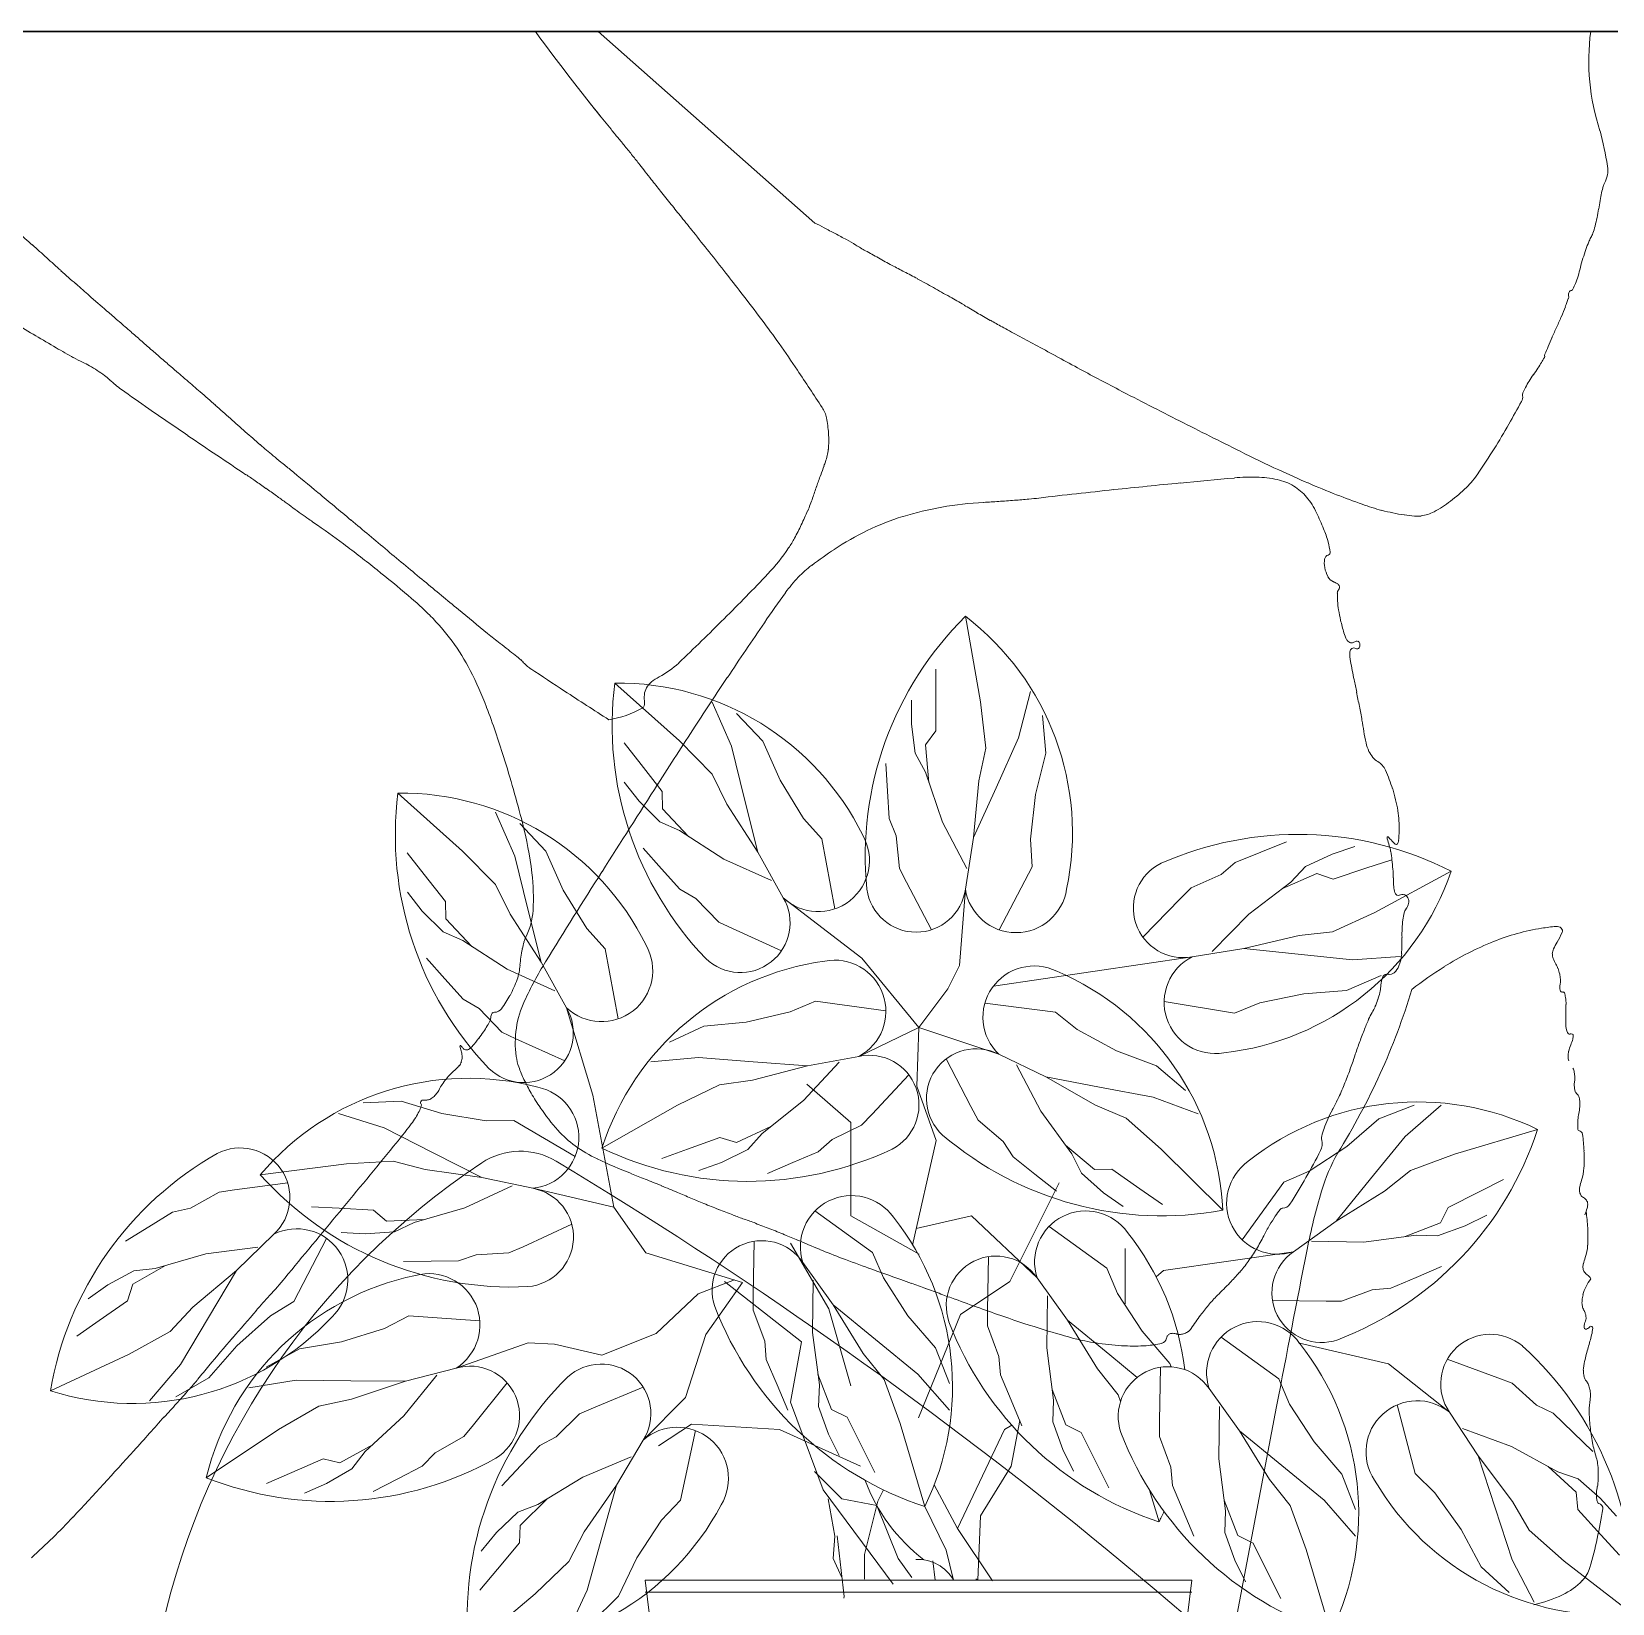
# Model space of a CAD drawing. Header units: millimetres. Extents: x 56222 to 3066687, y -650199 to -121287.
# Drawn here: x 141472.7 to 141484.03, y -184119.52 to -184108.24 of the extents above; entities that cross this region are included whole.
import ezdxf

# ---------------------------------------------------------------- set-up
doc = ezdxf.new("R2010")
doc.units = ezdxf.units.MM
doc.header["$MEASUREMENT"] = 0
doc.layers.add('FURNITURE', color=32, linetype='Continuous', lineweight=9)
doc.layers.add('str coll', color=6, linetype='Continuous')

# ---------------------------------------------------------------- blocks, each defined once
blk = doc.blocks.new('RH')
at = {"color": 251, "true_color": 0x636466}
for p, q in [((137588.94215, 17688.3348), (137589.14367, 17688.3348)), ((137588.94215, 17688.3348), (137588.96265, 17688.16759)), ((137589.14367, 17688.3348), (137589.12317, 17688.16759)), ((137588.94215, 17688.33035), (137589.14367, 17688.33035))]:
    blk.add_line(p, q, dxfattribs=at)
for points in [[(137589.02565, 17688.6903), (137589.02007, 17688.65879), (137589.01817, 17688.64167), (137589.02071, 17688.62963), (137589.02261, 17688.6087), (137589.02565, 17688.58969)], [(137589.03912, 17688.62899), (137589.04038, 17688.64294), (137589.03658, 17688.64801), (137589.03658, 17688.66069), (137589.03658, 17688.67083)], [(137589.15494, 17688.66567), (137589.1311, 17688.64432), (137589.11903, 17688.63203), (137589.11359, 17688.62099), (137589.10218, 17688.60336), (137589.09282, 17688.58652)], [(137589.02261, 17688.6087), (137589.01436, 17688.62709), (137589.00611, 17688.64547), (137589.00167, 17688.66259)], [(137589.02515, 17688.59729), (137589.03404, 17688.61441), (137589.04038, 17688.63279), (137589.04419, 17688.63977), (137589.04546, 17688.65055), (137589.04546, 17688.65942)], [(137589.10218, 17688.60336), (137589.10704, 17688.62292), (137589.11189, 17688.64247), (137589.11897, 17688.65868)], [(137589.01318, 17688.57469), (137589.00103, 17688.59793), (137589.00167, 17688.60807), (137588.99976, 17688.62455), (137588.99596, 17688.63977), (137588.99723, 17688.65371)], [(137589.07375, 17688.58242), (137589.07855, 17688.6082), (137589.08531, 17688.61579), (137589.09399, 17688.62993), (137589.10038, 17688.64425), (137589.10999, 17688.65444)], [(137589.12768, 17688.60913), (137589.13729, 17688.61932), (137589.13743, 17688.62566), (137589.14525, 17688.63563), (137589.15152, 17688.64361)], [(137589.03818, 17688.57469), (137589.04737, 17688.59222), (137589.0499, 17688.59729), (137589.05117, 17688.60934), (137589.05371, 17688.61568), (137589.05435, 17688.62582), (137589.05498, 17688.63596)], [(137589.09713, 17688.59281), (137589.11469, 17688.60079), (137589.13103, 17688.61134), (137589.13833, 17688.61447), (137589.14598, 17688.62217), (137589.15146, 17688.62915)], [(137589.23486, 17688.62509), (137589.21101, 17688.60374), (137589.19895, 17688.59145), (137589.19351, 17688.58041), (137589.18209, 17688.56277), (137589.17274, 17688.54594)], [(137589.18209, 17688.56277), (137589.18695, 17688.58233), (137589.19181, 17688.60189), (137589.19888, 17688.61809)], [(137589.15367, 17688.54184), (137589.15846, 17688.56762), (137589.16522, 17688.57521), (137589.1739, 17688.58935), (137589.1803, 17688.60367), (137589.18991, 17688.61386)], [(137588.9602, 17688.57194), (137588.94642, 17688.58616), (137588.9424, 17688.59016), (137588.93136, 17688.59514), (137588.92614, 17688.59954), (137588.91671, 17688.60332), (137588.90727, 17688.6071)], [(137588.90892, 17688.58985), (137588.89608, 17688.59543), (137588.89007, 17688.5934), (137588.87803, 17688.59737), (137588.86839, 17688.60055)], [(137588.93464, 17688.56665), (137588.92118, 17688.58046), (137588.90571, 17688.59225), (137588.90028, 17688.59805), (137588.89044, 17688.60263), (137588.88202, 17688.60541)], [(137589.09342, 17688.56698), (137589.11147, 17688.57511), (137589.1166, 17688.57753), (137589.12504, 17688.58622), (137589.13095, 17688.58964), (137589.13771, 17688.59723), (137589.14447, 17688.60482)], [(137589.2076, 17688.56854), (137589.21721, 17688.57873), (137589.21734, 17688.58507), (137589.22517, 17688.59505), (137589.23143, 17688.60303)], [(137588.84648, 17688.59628), (137588.87466, 17688.58111), (137588.89032, 17688.57393), (137588.90255, 17688.57257), (137588.92301, 17688.56782), (137588.94202, 17688.56474)], [(137589.02565, 17688.58969), (137589.02778, 17688.56156), (137589.03209, 17688.55295), (137589.04287, 17688.5386), (137589.04359, 17688.51707), (137589.0364, 17688.49697), (137589.0452, 17688.45838)], [(137589.09282, 17688.58652), (137589.06386, 17688.56424), (137589.04287, 17688.5386)], [(137589.17704, 17688.55223), (137589.1946, 17688.56021), (137589.21094, 17688.57075), (137589.21825, 17688.57389), (137589.2259, 17688.58158), (137589.23138, 17688.58856)], [(137588.92301, 17688.56782), (137588.90297, 17688.56575), (137588.88292, 17688.56367), (137588.86528, 17688.56482)], [(137588.94202, 17688.56474), (137589.0153, 17688.55391)], [(137589.17334, 17688.5264), (137589.19139, 17688.53453), (137589.19652, 17688.53695), (137589.20495, 17688.54564), (137589.21086, 17688.54906), (137589.21762, 17688.55665), (137589.22439, 17688.56423)], [(137588.95236, 17688.54819), (137588.92648, 17688.54395), (137588.91705, 17688.54773), (137588.9008, 17688.55109), (137588.88516, 17688.55224), (137588.87231, 17688.55782)], [(137589.05498, 17688.5448), (137589.08095, 17688.54841), (137589.09029, 17688.5444), (137589.10645, 17688.54064), (137589.12206, 17688.5391), (137589.13476, 17688.53321)], [(137589.01846, 17688.54759), (137588.99245, 17688.54426), (137588.98449, 17688.53794), (137588.96988, 17688.53008), (137588.95523, 17688.5245), (137588.94451, 17688.51548)], [(137589.17274, 17688.54594), (137589.16303, 17688.5137), (137589.15528, 17688.47244)], [(137589.01329, 17688.52878), (137589.04287, 17688.5386), (137589.0649, 17688.52801)], [(137588.93075, 17688.47124), (137588.95342, 17688.49384), (137588.96637, 17688.50519), (137588.9777, 17688.50999), (137588.99595, 17688.5204), (137589.01329, 17688.52878)], [(137589.00677, 17688.52484), (137588.99781, 17688.50776), (137588.98635, 17688.49204), (137588.98281, 17688.48493), (137588.9747, 17688.47772), (137588.96742, 17688.47265)], [(137589.03276, 17688.52708), (137589.02363, 17688.50952), (137589.02092, 17688.50453), (137589.01177, 17688.4966), (137589.00802, 17688.4909), (137589.00006, 17688.48457), (137588.9921, 17688.47825)], [(137589.15964, 17688.49413), (137589.13185, 17688.50999), (137589.11637, 17688.51755), (137589.10417, 17688.51921), (137589.08383, 17688.52446), (137589.0649, 17688.52801)], [(137589.07223, 17688.52591), (137589.08536, 17688.51178), (137589.10053, 17688.49962), (137589.10582, 17688.49368), (137589.11554, 17688.48886), (137589.12389, 17688.48587)], [(137589.08383, 17688.52446), (137589.10392, 17688.52604), (137589.12401, 17688.52762), (137589.14162, 17688.52604)], [(137588.99595, 17688.5204), (137588.97615, 17688.51665), (137588.95635, 17688.51291), (137588.93977, 17688.50676)], [(137589.04656, 17688.52125), (137589.05998, 17688.5067), (137589.0639, 17688.5026), (137589.07481, 17688.49735), (137589.07993, 17688.49283), (137589.08927, 17688.48882), (137589.0986, 17688.4848)], [(137589.04267, 17688.45507), (137589.06791, 17688.46923), (137589.06791, 17688.50359), (137589.0841, 17688.51774)], [(137588.88898, 17688.46719), (137588.87624, 17688.48281), (137588.8635, 17688.49842), (137588.85019, 17688.51006)], [(137588.92362, 17688.46038), (137588.90828, 17688.48165), (137588.89893, 17688.48563), (137588.88505, 17688.49472), (137588.87316, 17688.50494), (137588.86012, 17688.51006)], [(137589.16954, 17688.49106), (137589.19215, 17688.50435), (137589.20232, 17688.50422), (137589.21868, 17688.50694), (137589.23369, 17688.5115), (137589.24768, 17688.51092)], [(137589.09738, 17688.50209), (137589.11008, 17688.4962), (137589.11614, 17688.49808), (137589.12808, 17688.49381), (137589.13763, 17688.4904)], [(137589.20399, 17688.48333), (137589.22194, 17688.49248), (137589.23989, 17688.50164), (137589.25677, 17688.50693)], [(137588.81467, 17688.50105), (137588.84535, 17688.49191), (137588.8615, 17688.48594), (137588.87113, 17688.47827), (137588.88898, 17688.46719), (137588.90462, 17688.45595)], [(137588.98875, 17688.49526), (137588.97803, 17688.48624), (137588.9717, 17688.48646), (137588.96129, 17688.47921), (137588.95297, 17688.47341)], [(137589.28564, 17688.48435), (137589.25388, 17688.48835), (137589.23669, 17688.48941), (137589.22479, 17688.48627), (137589.20399, 17688.48333), (137589.18515, 17688.47935)], [(137588.86345, 17688.46153), (137588.85041, 17688.46665), (137588.84758, 17688.47232), (137588.83625, 17688.47801), (137588.82718, 17688.48255)], [(137589.04293, 17688.39473), (137589.02744, 17688.43284), (137589.00922, 17688.44497), (137588.99101, 17688.48136)], [(137589.18515, 17688.47935), (137589.15528, 17688.47244), (137589.14344, 17688.45553), (137589.10777, 17688.44466), (137589.1214, 17688.42542), (137589.12889, 17688.40224), (137589.1444, 17688.38648)], [(137589.19272, 17688.48023), (137589.21026, 17688.4722), (137589.22893, 17688.46678), (137589.23609, 17688.46332), (137589.24691, 17688.46259), (137589.25578, 17688.46303)], [(137589.27553, 17688.48134), (137589.29516, 17688.47878), (137589.30077, 17688.47795), (137589.31136, 17688.47207), (137589.31801, 17688.47051), (137589.32668, 17688.4652), (137589.33535, 17688.4599)], [(137589.22507, 17688.46786), (137589.23906, 17688.46728), (137589.24394, 17688.47134), (137589.2566, 17688.47197), (137589.26673, 17688.47247)], [(137588.89804, 17688.45981), (137588.87876, 17688.45953), (137588.85948, 17688.4621), (137588.85154, 17688.46182), (137588.84133, 17688.46552), (137588.8334, 17688.46949)], [(137588.99921, 17688.44632), (137589.02339, 17688.46923), (137589.04379, 17688.46458)], [(137589.08111, 17688.47099), (137589.05986, 17688.45563), (137589.0559, 17688.44627), (137589.04683, 17688.43237), (137589.03662, 17688.42046), (137589.03153, 17688.40742)], [(137588.99475, 17688.46531), (137588.97351, 17688.44995), (137588.96954, 17688.44059), (137588.96047, 17688.42669), (137588.95027, 17688.41478), (137588.94977, 17688.4135)], [(137589.17079, 17688.46609), (137589.18876, 17688.45779), (137589.19395, 17688.4555), (137589.20604, 17688.45484), (137589.2125, 17688.45261), (137589.22266, 17688.45249), (137589.23282, 17688.45236)], [(137589.26117, 17688.46086), (137589.27323, 17688.43757), (137589.28189, 17688.43227), (137589.29429, 17688.42124), (137589.30456, 17688.40939), (137589.31671, 17688.40242)], [(137589.36298, 17688.40468), (137589.33398, 17688.41821), (137589.31888, 17688.42648), (137589.31047, 17688.43548), (137589.29444, 17688.44905), (137589.28061, 17688.46246)], [(137588.95528, 17688.44668), (137588.95255, 17688.44901), (137588.90462, 17688.45595)], [(137588.96692, 17688.43657), (137588.96672, 17688.43689), (137588.96672, 17688.4571)], [(137589.06791, 17688.40656), (137589.07601, 17688.43486), (137589.09017, 17688.45912)], [(137589.10348, 17688.45982), (137589.10386, 17688.44003), (137589.10387, 17688.43436), (137589.09962, 17688.42301), (137589.09906, 17688.41621), (137589.0951, 17688.40685), (137589.09113, 17688.39749)], [(137589.28656, 17688.45768), (137589.30567, 17688.45513), (137589.32437, 17688.44977), (137589.33226, 17688.44888), (137589.34182, 17688.44373), (137589.34908, 17688.43863)], [(137588.91241, 17688.43802), (137588.89262, 17688.43768), (137588.88695, 17688.43768), (137588.87561, 17688.44194), (137588.86881, 17688.44251), (137588.85945, 17688.44649), (137588.8501, 17688.45047)], [(137589.01713, 17688.45414), (137589.01751, 17688.43435), (137589.01751, 17688.42868), (137589.01327, 17688.41734), (137589.0127, 17688.41053), (137589.00874, 17688.40117), (137589.00478, 17688.39181)], [(137589.04061, 17688.36199), (137589.0497, 17688.39267), (137589.05565, 17688.40884), (137589.0633, 17688.41848), (137589.07435, 17688.43634), (137589.08556, 17688.452)], [(137589.29444, 17688.44905), (137589.30475, 17688.43174), (137589.31507, 17688.41443), (137589.32653, 17688.40096)], [(137589.32053, 17688.45091), (137589.33267, 17688.44394), (137589.33464, 17688.43791), (137589.34502, 17688.43063), (137589.35332, 17688.42481)], [(137588.96842, 17688.40077), (137588.96929, 17688.40316), (137588.97695, 17688.4128), (137588.988, 17688.43066), (137588.99921, 17688.44632)], [(137589.05228, 17688.33334), (137589.07803, 17688.36816), (137589.09017, 17688.4005), (137589.08613, 17688.42274), (137589.11446, 17688.44497)], [(137589.08172, 17688.44542), (137589.08202, 17688.42613), (137589.07949, 17688.40685), (137589.07978, 17688.39891), (137589.0761, 17688.3887), (137589.07213, 17688.38076)], [(137589.21341, 17688.41305), (137589.1868, 17688.4224), (137589.17718, 17688.42191), (137589.1597, 17688.41781), (137589.1397, 17688.4258), (137589.12418, 17688.44045), (137589.11075, 17688.44556)], [(137588.99537, 17688.43974), (137588.99567, 17688.42046), (137588.99313, 17688.40117), (137588.99342, 17688.39323), (137588.98974, 17688.38302), (137588.98578, 17688.37508)], [(137589.07435, 17688.43634), (137589.05876, 17688.42358), (137589.04316, 17688.41082), (137589.03154, 17688.39749)], [(137589.20468, 17688.4305), (137589.23084, 17688.43228), (137589.23988, 17688.42762), (137589.25574, 17688.42274), (137589.2712, 17688.42012), (137589.28346, 17688.41335)], [(137588.988, 17688.43066), (137588.9724, 17688.4179), (137588.96228, 17688.40962)], [(137588.84715, 17688.39677), (137588.86958, 17688.41465), (137588.90242, 17688.42218)], [(137588.93135, 17688.4245), (137588.9101, 17688.40913), (137588.90613, 17688.39977), (137588.89707, 17688.38588), (137588.88686, 17688.37397), (137588.88177, 17688.36092)], [(137588.84796, 17688.4163), (137588.82938, 17688.4095), (137588.82409, 17688.40745), (137588.81505, 17688.39939), (137588.8089, 17688.3964), (137588.80161, 17688.38932), (137588.79432, 17688.38224)], [(137588.95372, 17688.41333), (137588.9541, 17688.39354), (137588.9541, 17688.38786), (137588.94986, 17688.37652), (137588.9493, 17688.36972), (137588.94533, 17688.36036), (137588.94137, 17688.351)], [(137589.08005, 17688.41082), (137589.07496, 17688.39778), (137589.06928, 17688.39494), (137589.06362, 17688.3836), (137589.05909, 17688.37452)], [(137589.30554, 17688.37262), (137589.27892, 17688.39039), (137589.26401, 17688.39901), (137589.25196, 17688.40153), (137589.23204, 17688.40819), (137589.21341, 17688.41305)], [(137589.22057, 17688.41045), (137589.23268, 17688.39543), (137589.24696, 17688.38223), (137589.25182, 17688.37595), (137589.26118, 17688.37045), (137589.2693, 17688.36689)], [(137589.23204, 17688.40819), (137589.25219, 17688.40836), (137589.27234, 17688.40853), (137589.2898, 17688.40572)], [(137588.89085, 17688.31549), (137588.89994, 17688.34618), (137588.90588, 17688.36234), (137588.91354, 17688.37198), (137588.92459, 17688.38985), (137588.9358, 17688.40551)], [(137588.9937, 17688.40514), (137588.9886, 17688.3921), (137588.98293, 17688.38926), (137588.97726, 17688.37792), (137588.97273, 17688.36884)], [(137589.14443, 17688.40602), (137589.16271, 17688.39842), (137589.16791, 17688.39615), (137589.17659, 17688.3877), (137589.18259, 17688.38445), (137589.18957, 17688.37706), (137589.19655, 17688.36967)], [(137589.19463, 17688.4076), (137589.207, 17688.39214), (137589.21063, 17688.38778), (137589.22115, 17688.38178), (137589.22593, 17688.37691), (137589.23497, 17688.37225), (137589.244, 17688.36759)], [(137588.7795, 17688.3223), (137588.80481, 17688.34188), (137588.81773, 17688.35327), (137588.82395, 17688.36389), (137588.83661, 17688.38065), (137588.84715, 17688.39677)], [(137588.86647, 17688.39949), (137588.85983, 17688.37412), (137588.85254, 17688.36704), (137588.84287, 17688.35356), (137588.83545, 17688.33974), (137588.82514, 17688.33027)], [(137588.93196, 17688.39892), (137588.93226, 17688.37964), (137588.92972, 17688.36036), (137588.93002, 17688.35242), (137588.92634, 17688.34221), (137588.92237, 17688.33427)], [(137588.84241, 17688.3908), (137588.82432, 17688.38411), (137588.80726, 17688.37477), (137588.79975, 17688.37217), (137588.79157, 17688.36505), (137588.7856, 17688.35848)], [(137589.00557, 17688.3937), (137589.00872, 17688.37685), (137589.02008, 17688.35856), (137589.021, 17688.3348)], [(137589.02856, 17688.35383), (137589.01125, 17688.39039), (137589.00855, 17688.39196)], [(137589.06431, 17688.3769), (137589.09422, 17688.39039), (137589.1266, 17688.39241), (137589.13875, 17688.38433)], [(137588.92459, 17688.38985), (137588.90899, 17688.37709), (137588.8934, 17688.36433), (137588.88177, 17688.351)], [(137589.12521, 17688.39003), (137589.13075, 17688.36439), (137589.13773, 17688.357), (137589.14681, 17688.34312), (137589.15361, 17688.32899), (137589.16351, 17688.31908)], [(137589.20876, 17688.30914), (137589.18432, 17688.3298), (137589.1719, 17688.34174), (137589.16615, 17688.35262), (137589.15423, 17688.36992), (137589.1444, 17688.38648)], [(137589.24399, 17688.38492), (137589.25625, 17688.37816), (137589.26243, 17688.37961), (137589.27404, 17688.37451), (137589.28332, 17688.37044)], [(137588.83661, 17688.38065), (137588.83036, 17688.3615), (137588.8241, 17688.34234), (137588.81588, 17688.32668)], [(137589.14888, 17688.38031), (137589.16666, 17688.37284), (137589.1833, 17688.36277), (137589.19069, 17688.35985), (137589.19856, 17688.35238), (137589.20424, 17688.34555)], [(137588.81076, 17688.37673), (137588.80044, 17688.36726), (137588.79985, 17688.36095), (137588.79132, 17688.35157), (137588.7845, 17688.34406)], [(137589.04534, 17688.33586), (137589.05039, 17688.3428), (137589.05832, 17688.36241), (137589.07122, 17688.36487), (137589.08133, 17688.37496)], [(137588.95426, 17688.35631), (137588.95773, 17688.36802)], [(137589.01562, 17688.33455), (137589.02856, 17688.35383), (137589.03712, 17688.36999)], [(137589.05583, 17688.36812), (137589.05793, 17688.36396), (137589.06286, 17688.34428), (137589.06286, 17688.33514)], [(137589.15423, 17688.36992), (137589.15965, 17688.35051), (137589.16507, 17688.3311), (137589.1726, 17688.3151)], [(137588.93029, 17688.36433), (137588.92519, 17688.35128), (137588.91952, 17688.34845), (137588.91385, 17688.3371), (137588.90932, 17688.32803)], [(137589.04061, 17688.36199), (137589.03271, 17688.34595), (137589.03003, 17688.3348)], [(137589.07627, 17688.36487), (137589.07375, 17688.351), (137589.07438, 17688.3428), (137589.07122, 17688.33586)], [(137589.17989, 17688.36488), (137589.18979, 17688.35497), (137589.19011, 17688.34864), (137589.19822, 17688.3389), (137589.20471, 17688.3311)], [(137589.07297, 17688.35121), (137589.07033, 17688.32878), (137589.07044, 17688.32822)], [(137589.03765, 17688.34196), (137589.0368, 17688.3348)], [(137589.021, 17688.3348), (137589.0218, 17688.33536)]]:
    blk.add_lwpolyline(points, dxfattribs=at)
for points in [[(137589.04101, 17688.34235, 0.139974), (137589.0626, 17688.37164)], [(137589.03003, 17688.3348, -0.287945), (137589.04396, 17688.34246, -0.484187)]]:
    blk.add_lwpolyline(points, format="xyb", dxfattribs=at)
for centre, radius, start, end in [((137589.08674, 17688.61042), 0.10057, 127.41045, 191.89887), ((137588.93805, 17688.60182), 0.12451, 354.40697, 45.28532), ((137589.15369, 17688.56512), 0.10057, 89.28598, 153.7744), ((137589.0314, 17688.65015), 0.12451, 316.2825, 7.16085), ((137589.2336, 17688.52453), 0.10057, 89.28598, 153.7744), ((137589.11132, 17688.60957), 0.12451, 316.2825, 7.16085), ((137588.90304, 17688.48536), 0.12451, 66.13793, 117.01628), ((137589.07989, 17688.60026), 0.01887, 150.48841, 313.26266), ((137588.94149, 17688.62926), 0.10057, 199.14142, 263.62983), ((137588.9454, 17688.58275), 0.01832, 259.37325, 64.08869), ((137589.00699, 17688.59251), 0.01887, 188.61288, 351.38712), ((137589.04381, 17688.59212), 0.01832, 187.64228, 352.35772), ((137589.10861, 17688.57723), 0.01832, 149.51781, 314.23325), ((137589.15981, 17688.55968), 0.01887, 150.48841, 313.26266), ((137588.93349, 17688.54791), 0.01887, 260.34384, 63.11809), ((137589.0003, 17688.54247), 0.01887, 313.49529, 116.26954), ((137589.07384, 17688.54462), 0.01887, 78.93765, 241.7119), ((137589.06386, 17688.4635), 0.10057, 17.73522, 82.22364), ((137589.03122, 17688.46681), 0.10057, 112.98355, 177.47196), ((137589.18853, 17688.53665), 0.01832, 149.51781, 314.23325), ((137589.02168, 17688.51249), 0.01832, 312.52469, 117.24013), ((137589.06108, 17688.51009), 0.01832, 77.96705, 242.68249), ((137589.20889, 17688.41936), 0.10057, 40.2588, 104.74722), ((137589.18704, 17688.49812), 0.01887, 101.46123, 264.23547), ((137588.8587, 17688.41063), 0.10057, 51.4742, 115.96262), ((137588.93303, 17688.5397), 0.12451, 198.08776, 248.96611), ((137588.95324, 17688.59371), 0.12451, 259.5971, 310.47545), ((137589.10582, 17688.60641), 0.12451, 244.73174, 295.61009), ((137589.29304, 17688.47592), 0.01832, 62.59413, 227.30957), ((137589.24024, 17688.38377), 0.12451, 9.66653, 60.54488), ((137588.91045, 17688.4739), 0.01887, 251.98595, 54.76019), ((137589.19291, 17688.56745), 0.12451, 267.25532, 318.13367), ((137589.18848, 17688.46134), 0.01832, 100.49063, 265.20607), ((137589.06761, 17688.45781), 0.01887, 342.07502, 144.84927), ((137588.98126, 17688.45213), 0.01887, 342.07502, 144.84927), ((137589.13096, 17688.40615), 0.10057, 141.56328, 206.05169), ((137589.0446, 17688.40047), 0.10057, 141.56328, 173.15893), ((137589.27221, 17688.44556), 0.01887, 63.56473, 226.33897), ((137588.8943, 17688.44081), 0.01832, 251.01535, 55.73079), ((137589.10072, 17688.44171), 0.01832, 341.10442, 145.81986), ((137589.01437, 17688.43603), 0.01832, 341.10442, 145.81986), ((137589.22349, 17688.429), 0.01887, 74.92337, 237.69762), ((137589.20785, 17688.34877), 0.10057, 13.72094, 78.20936), ((137589.00177, 17688.48028), 0.12451, 288.17683, 339.05518), ((137589.33267, 17688.50057), 0.10057, 223.05298, 287.5414), ((137588.83208, 17688.40718), 0.01832, 325.38581, 130.10124), ((137588.91785, 17688.41131), 0.01887, 342.07502, 144.84927), ((137588.91542, 17688.47461), 0.12451, 288.17683, 339.05518), ((137588.90383, 17688.32888), 0.12451, 132.15049, 183.02884), ((137588.9812, 17688.35966), 0.10057, 141.56328, 206.05169), ((137589.15991, 17688.39622), 0.01832, 47.41492, 212.13036), ((137588.95096, 17688.39522), 0.01832, 341.10442, 145.81986), ((137589.08483, 17688.32111), 0.12451, 354.48732, 45.36567), ((137589.20834, 17688.39544), 0.01832, 73.95277, 238.66821), ((137588.85906, 17688.38213), 0.01887, 326.3564, 129.13065), ((137589.13187, 17688.37237), 0.01887, 48.38551, 211.15976), ((137588.85201, 17688.43379), 0.12451, 288.17683, 339.05518), ((137589.25972, 17688.48839), 0.12451, 240.71746, 291.59581), ((137588.78799, 17688.42251), 0.10057, 265.15398, 329.64239), ((137589.20462, 17688.40962), 0.10057, 207.87377, 272.36219), ((137589.0446, 17688.40047), 0.10057, 203.60098, 206.05169)]:
    blk.add_arc(centre, radius, start, end, dxfattribs=at)

msp = doc.modelspace()

# ---------------------------------------------------------------- linework, layer by layer
at = {"layer": 'FURNITURE', "lineweight": 0}
for p, q in [((141478.313, -184109.615), (141476.76, -184108.242)), ((141481.625, -184118.103), (141481.332, -184119.642))]:
    msp.add_line(p, q, dxfattribs=at)
for centre, radius, start, end in [((141490.108, -184098.123), 17.111, 216.2514, 219.2188), ((141485.501, -184108.45), 1.637, 172.6697, 197.9055), ((141489.781, -184098.387), 16.691, 218.3423, 218.9086), ((141474.849, -184110.181), 2.337, 38.0148, 38.0303), ((141484.155, -184102.982), 9.427, 219.2188, 219.7033), ((141481.304, -184109.644), 2.729, 9.2292, 14.6557), ((141470.69, -184114.161), 8.074, 39.1502, 39.7034), ((141467.216, -184116.99), 12.554, 38.7528, 39.1502), ((141467.779, -184116.538), 11.832, 38.3514, 38.7527), ((141473.751, -184111.813), 4.217, 37.4848, 38.3514), ((141480.768, -184106.432), 4.626, 217.4848, 218.3516), ((141496.19, -184094.229), 24.292, 218.3516, 218.6053), ((141483.811, -184109.237), 0.189, 331.0427, 9.2292), ((141498.476, -184092.404), 27.218, 218.6054, 218.8602), ((141485.321, -184109.702), 1.399, 167.4181, 169.7821), ((141485.234, -184109.683), 1.31, 165.2926, 167.4182), ((141484.061, -184109.375), 0.0971, 151.0427, 165.2926), ((141496.582, -184093.93), 24.785, 218.8602, 219.1336), ((141482.916, -184109.367), 1.029, 348.2995, 351.7814), ((141485.666, -184109.764), 1.749, 169.7821, 171.7814), ((141466.567, -184118.352), 13.91, 38.5691, 39.1336), ((141477.28, -184111.788), 2.406, 62.8008, 64.5838), ((141476.045, -184114.191), 5.107, 61.7852, 62.8007), ((141483.059, -184109.405), 0.881, 341.2493, 344.7707), ((141482.934, -184109.371), 1.01, 344.7706, 348.2995), ((141450.891, -184134.268), 32.799, 48.3173, 48.5677), ((141444.208, -184136.181), 42.507, 38.3237, 38.5692), ((141476.024, -184114.23), 5.152, 60.7712, 61.7851), ((141477.252, -184112.036), 2.638, 59.0982, 60.7712), ((141485.12, -184110.248), 1.352, 158.3513, 160.8138), ((141484.037, -184109.819), 0.187, 147.7735, 158.3513), ((141483.757, -184109.642), 0.143, 327.7735, 341.2493), ((141453.991, -184130.786), 28.137, 48.0363, 48.3173), ((141496.968, -184082.994), 36.137, 228.0363, 228.2549), ((141441.744, -184138.129), 45.648, 38.0808, 38.3238), ((141480.31, -184106.927), 3.317, 239.0981, 240.503), ((141483.261, -184101.71), 9.31, 240.503, 241.1534), ((141483.535, -184101.213), 9.878, 241.1534, 241.7976), ((141485.364, -184110.329), 1.61, 163.3336, 165.7574), ((141485.286, -184110.306), 1.528, 160.8138, 163.3335), ((141500.84, -184078.655), 41.953, 228.255, 228.4505), ((141453.146, -184129.194), 31.162, 37.7575, 38.0809), ((141481.875, -184104.309), 6.365, 241.7976, 242.6931), ((141476.567, -184114.589), 5.205, 61.5275, 62.6931), ((141482.576, -184109.622), 1.267, 342.8441, 345.7574), ((141497.953, -184081.913), 37.599, 228.4506, 228.6465), ((141473.146, -184120.897), 12.38, 60.9175, 61.5276), ((141472.957, -184121.236), 12.768, 60.311, 60.9176), ((141483.747, -184110.123), 0.0275, 129.3566, 152.0939), ((141483.741, -184110.116), 0.0178, 97.872, 129.3565), ((141483.737, -184110.083), 0.0147, 277.872, 335.0897), ((141483.048, -184109.763), 0.774, 335.0896, 338.4188), ((141483.094, -184109.782), 0.725, 338.4189, 342.8441), ((141478.471, -184104.047), 8.113, 228.6466, 229.258), ((141454.638, -184131.714), 28.404, 49.0962, 49.258), ((141466.469, -184118.876), 14.311, 36.7702, 37.7575), ((141475.703, -184116.421), 7.226, 59.382, 60.3111), ((141487.003, -184097.328), 14.961, 239.382, 239.7989), ((141482.113, -184109.619), 1.692, 336.8263, 339.3561), ((141481.881, -184109.531), 1.939, 339.3561, 341.1877), ((141483.672, -184110.141), 0.0478, 341.1876, 7.5856), ((141483.755, -184110.127), 0.0362, 152.0938, 171.6135), ((141483.766, -184110.129), 0.0474, 171.6136, 187.5856), ((141479.803, -184098.557), 13.817, 238.4578, 239.1921), ((141421.68, -184169.757), 78.738, 49.02065, 49.09628), ((141418.483, -184173.437), 83.613, 48.94595, 49.02066), ((141471.814, -184114.882), 7.639, 35.1906, 36.7701), ((141487.24, -184096.919), 15.434, 239.7989, 240.2062), ((141486.409, -184098.371), 13.76, 240.2062, 240.6073), ((141481.302, -184109.271), 2.574, 334.9789, 336.8263), ((141478.633, -184100.518), 11.533, 239.1921, 240.033), ((141438.401, -184150.568), 53.286, 48.8411, 48.9459), ((141480.758, -184108.403), 2.246, 240.6072, 242.1388), ((141476.072, -184117.268), 7.781, 61.6413, 62.1388), ((141422.515, -184216.491), 120.536, 61.57397, 61.64135), ((141486.221, -184111.605), 2.87, 155.9275, 157.3548), ((141488.122, -184112.455), 4.953, 154.9789, 155.9275), ((141478.28, -184101.131), 10.826, 240.033, 240.7927), ((141494.219, -184086.715), 31.525, 228.8412, 229.0153), ((141502.399, -184077.299), 43.998, 229.0154, 229.1511), ((141470.076, -184116.108), 9.766, 33.8313, 35.1906), ((141420.75, -184219.752), 124.244, 61.49652, 61.57398), ((141483.571, -184110.566), 0.0241, 157.9948, 187.5855), ((141488.592, -184112.594), 5.439, 157.3549, 157.9948), ((141473.426, -184109.813), 0.879, 240.7928, 245.5701), ((141472.811, -184111.167), 0.608, 60.3328, 65.5701), ((141472.581, -184111.572), 1.074, 56.9122, 60.3329), ((141472.597, -184111.548), 1.045, 53.4699, 56.9122), ((141500.127, -184079.927), 40.524, 229.1511, 229.2883), ((141481.723, -184101.315), 12.308, 229.2883, 229.6217), ((141449.427, -184129.947), 34.624, 33.3014, 33.8313), ((141405.596, -184247.657), 155.998, 61.43112, 61.49644), ((141487.491, -184097.256), 15.254, 241.4311, 242.6925), ((141482.016, -184109.665), 1.784, 324.4394, 326.2222), ((141482.603, -184110.057), 1.077, 326.2222, 328.8238), ((141482.283, -184109.864), 1.451, 328.8237, 330.4278), ((141483.53, -184110.571), 0.0178, 330.4278, 7.5856), ((141472.943, -184111.08), 0.463, 47.143, 53.4698), ((141473.836, -184110.118), 0.85, 227.143, 234.345), ((141469.8, -184115.335), 6.096, 48.8822, 49.6217), ((141448.673, -184139.539), 38.224, 48.6918, 48.8823), ((141483.98, -184111.087), 0.641, 148.128, 152.7972), ((141484.181, -184111.212), 0.878, 144.4395, 148.1281), ((141482.972, -184097.383), 16.523, 234.3449, 235.1764), ((141445.6, -184143.036), 42.88, 48.4982, 48.6918), ((141510.898, -184051.922), 66.275, 242.69246, 243.11622), ((141473.989, -184105.735), 10.716, 330.2231, 331.2164), ((141483.322, -184110.863), 0.0677, 331.2163, 7.3495), ((141483.428, -184110.849), 0.0398, 157.1209, 187.3494), ((141483.917, -184111.055), 0.571, 152.7972, 157.121), ((141488.257, -184089.785), 25.778, 235.1764, 235.935), ((141446.253, -184142.297), 41.894, 48.301, 48.4981), ((141478.181, -184111.059), 0.221, 12.1199, 33.3014), ((141477.655, -184111.171), 0.758, 3.6668, 12.1199), ((141485.499, -184098.247), 17.103, 228.301, 228.7795), ((141484.968, -184098.854), 16.297, 228.7794, 229.2756), ((141477.635, -184111.173), 0.778, 355.1984, 3.6668), ((141511.493, -184050.748), 67.591, 243.11629, 243.5279), ((141478.464, -184108.296), 5.561, 328.0964, 330.2232), ((141537.805, -184016.506), 114.237, 235.93506, 236.18625), ((141483.891, -184100.104), 14.647, 229.2756, 229.7534), ((141478.084, -184111.21), 0.327, 339.029, 355.1985), ((141478.222, -184108.145), 5.845, 326.0477, 328.0963), ((141475.66, -184109.829), 1.906, 229.7534, 231.901), ((141472.462, -184113.907), 3.276, 50.3838, 51.901), ((141479.82, -184111.876), 1.532, 159.0292, 160.228), ((141486.616, -184100.703), 11.785, 243.528, 245.0271), ((141471.067, -184116.146), 5.69, 55.3853, 56.1863), ((141468.047, -184120.522), 11.006, 54.8965, 55.3853), ((141373.107, -184233.937), 159.092, 50.29066, 50.38371), ((141504.705, -184120.821), 27.976, 160.3725, 160.5444), ((141504.75, -184120.837), 28.023, 160.228, 160.3724), ((141484.821, -184152.124), 40.83, 94.9159, 95.4642), ((141481.458, -184113.02), 1.583, 89.1363, 94.916), ((141481.47, -184112.191), 0.753, 77.7644, 89.1363), ((141481.546, -184111.841), 0.395, 59.3423, 77.7644), ((141484.967, -184104.244), 7.878, 245.0271, 246.6916), ((141482.519, -184111.039), 0.665, 314.6086, 326.0477), ((141468.116, -184120.424), 10.887, 54.4067, 54.8965), ((141471.508, -184115.685), 5.059, 53.5379, 54.4067), ((141393.356, -184209.555), 127.398, 50.15214, 50.29057), ((141512.548, -184123.592), 36.294, 160.5444, 160.6858), ((141487.543, -184177.365), 66.218, 96.14232, 96.61031), ((141484.776, -184151.653), 40.357, 95.4641, 96.1423), ((141481.566, -184111.808), 0.356, 39.7618, 59.3424), ((141481.432, -184111.919), 0.53, 25.2178, 39.7619), ((141484.602, -184105.092), 6.955, 246.6916, 248.5193), ((141484.167, -184106.198), 5.766, 248.5194, 250.4694), ((141482.208, -184110.723), 1.108, 306.8051, 314.6086), ((141480.151, -184103.988), 9.485, 233.5379, 233.963), ((141481.109, -184102.671), 11.114, 233.9631, 234.3405), ((141476.06, -184110.741), 2.393, 334.2847, 336.93), ((141476.883, -184111.092), 1.499, 336.9301, 340.6858), ((141479.587, -184113.759), 2.137, 99.7791, 107.4641), ((141479.675, -184114.275), 2.661, 93.2588, 99.7791), ((141478.984, -184102.127), 9.507, 273.2589, 273.909), ((141478.831, -184099.893), 11.746, 273.909, 274.4638), ((141478.92, -184101.031), 10.605, 274.4638, 275.0228), ((141479.621, -184109.002), 2.603, 275.0228, 276.6103), ((141479.999, -184112.594), 2.114, 21.8218, 25.2179), ((141482.858, -184109.887), 1.852, 250.4694, 255.0165), ((141482.727, -184110.377), 1.344, 255.0164, 258.5075), ((141482.632, -184111.465), 0.252, 276.7275, 298.9702), ((141482.256, -184110.787), 1.028, 298.9703, 306.8051), ((141480.44, -184103.604), 9.966, 234.3406, 234.7194), ((141475.952, -184109.947), 2.195, 234.7194, 235.8839), ((141471.68, -184116.252), 5.42, 53.1215, 55.8839), ((141353.293, -184257.558), 189.923, 50.04946, 50.15214), ((141476.171, -184110.795), 2.27, 331.6114, 334.2847), ((141479.537, -184113.602), 1.973, 107.4641, 115.4761), ((141482.741, -184110.305), 1.418, 258.5075, 261.8625), ((141482.717, -184110.479), 1.242, 261.8623, 265.2396), ((141482.633, -184111.48), 0.238, 265.2396, 276.7274), ((141468.981, -184119.85), 9.918, 51.3641, 53.1215), ((141477.403, -184111.461), 0.87, 326.1385, 331.6115), ((141479.482, -184113.487), 1.845, 115.476, 123.9004), ((141481.124, -184112.143), 0.903, 15.4066, 21.8218), ((141481.404, -184112.066), 0.612, 8.5526, 15.4065), ((141538.267, -184036.728), 98.142, 230.04951, 230.2505), ((141476.939, -184111.15), 1.428, 316.5752, 326.1385), ((141480.628, -184115.192), 3.899, 123.9004, 126.8069), ((141482.143, -184112.053), 0.176, 170.7148, 191.0703), ((141482.004, -184112.031), 0.0356, 104.4146, 170.7148), ((141481.99, -184111.978), 0.0188, 284.4145, 8.5525), ((141469.224, -184119.546), 9.529, 49.6169, 51.3641), ((141466.718, -184101.475), 15.502, 314.9121, 316.5753), ((141478.758, -184112.693), 0.779, 126.8069, 136.3999), ((141482.189, -184112.044), 0.223, 191.0704, 208.8805), ((141522.301, -184055.925), 73.173, 230.25043, 230.50093), ((141478.957, -184112.882), 1.053, 136.3999, 144.2017), ((141482.063, -184112.114), 0.0797, 208.8806, 247.2814), ((141481.966, -184112.345), 0.171, 57.3638, 67.2815), ((141482.033, -184112.241), 0.0478, 31.7216, 57.3639), ((141482.095, -184112.27), 0.0348, 137.7764, 178.6873), ((141482.048, -184112.227), 0.0294, 317.7764, 351.4302), ((141482.054, -184112.228), 0.0231, 351.4303, 31.7217), ((141473.591, -184114.412), 2.789, 45.2554, 49.6169), ((141486.533, -184118.346), 10.394, 144.2018, 145.6532), ((141482.673, -184112.284), 0.612, 178.6874, 183.7581), ((141482.761, -184112.278), 0.701, 183.7581, 189.2369), ((141474.497, -184113.498), 1.502, 36.0524, 45.2554), ((141524.072, -184053.777), 75.957, 230.50092, 230.70351), ((141463.48, -184098.227), 20.088, 313.6147, 314.9121), ((141522.621, -184143.006), 54.102, 145.6532, 146.1554), ((141483.11, -184112.221), 1.054, 189.2369, 193.2715), ((141484.039, -184112.002), 2.009, 193.2715, 195.9587), ((141478.148, -184109.893), 3.445, 230.7036, 232.619), ((141482.325, -184112.492), 0.227, 195.9587, 209.3367), ((141474.363, -184113.595), 1.668, 27.5443, 36.0524), ((141471.934, -184118.025), 6.789, 52.0088, 52.6191), ((141473.394, -184116.156), 4.417, 51.1665, 52.0088), ((141482.172, -184112.578), 0.0509, 209.3368, 243.1279), ((141482.162, -184112.599), 0.0273, 243.1279, 296.8344), ((141482.181, -184112.693), 0.0303, 120.6965, 176.9634), ((141482.445, -184112.707), 0.295, 176.9633, 190.1952), ((141482.179, -184112.69), 0.027, 59.4146, 120.6966), ((141482.232, -184112.738), 0.128, 106.5141, 116.8344), ((141482.205, -184112.646), 0.0237, 239.4145, 267.9664), ((141482.202, -184112.636), 0.0221, 68.5709, 106.5141), ((141482.204, -184112.656), 0.0138, 267.9665, 310.697), ((141482.204, -184112.629), 0.0149, 19.3396, 68.5708), ((141482.2, -184112.652), 0.02, 310.6969, 344.5153), ((141482.165, -184112.643), 0.0567, 1.1321, 19.3397), ((141482.17, -184112.643), 0.0519, 344.5152, 1.132), ((141473.707, -184113.937), 2.407, 20.6368, 27.5443), ((141472.508, -184117.257), 5.831, 50.6307, 51.1665), ((141476.146, -184112.823), 0.0957, 40.4346, 50.6307), ((141476.43, -184112.581), 0.278, 220.4347, 236.1818), ((141492.452, -184088.665), 29.064, 236.1818, 236.7547), ((141476.919, -184112.332), 0.606, 297.3444, 313.6147), ((141485.822, -184112.099), 3.726, 190.1951, 192.2609), ((141477.233, -184113.018), 0.144, 129.3031, 150.9036), ((141477.343, -184113.153), 0.318, 117.3444, 129.3031), ((141505.106, -184131.262), 33.015, 146.1553, 146.8823), ((141477.126, -184113.989), 5.173, 11.2588, 12.2608), ((141491.867, -184089.556), 27.998, 236.7547, 237.5303), ((141477.323, -184113.023), 0.233, 173.8294, 188.6773), ((141477.221, -184113.012), 0.131, 150.9036, 173.8294), ((141473.306, -184114.75), 9.067, 10.6007, 11.2589), ((141469.858, -184115.387), 6.52, 17.353, 20.6368), ((141476.729, -184112.49), 0.696, 278.8641, 299.8577), ((141477.058, -184113.063), 0.0349, 299.8578, 8.6773), ((141473.592, -184114.696), 8.777, 9.9387, 10.6008), ((141520.036, -184141.001), 50.84, 146.8823, 147.4385), ((141478.636, -184113.812), 3.656, 8.6649, 9.9387), ((141483.196, -184113.117), 0.957, 188.6649, 193.6922), ((141482.583, -184113.267), 0.326, 193.6922, 204.9278), ((141467.138, -184116.237), 9.37, 14.3344, 17.353), ((141482.467, -184113.321), 0.198, 204.9278, 219.8458), ((141482.421, -184113.359), 0.138, 219.8458, 239.4146), ((141482.281, -184113.596), 0.137, 24.6131, 59.4146), ((141481.394, -184114.002), 1.112, 17.1637, 24.6132), ((141689.132, -184248.982), 251.472, 147.4385, 147.60855), ((141481.329, -184114.022), 1.181, 9.3594, 17.1637), ((141481.738, -184113.955), 0.766, 358.5705, 9.3593), ((141473.462, -184114.621), 2.843, 6.9955, 14.3344), ((141482.439, -184114.026), 0.0218, 161.6303, 196.0353), ((141482.422, -184114.021), 0.00384, 46.2904, 161.6302), ((141484.616, -184113.401), 2.286, 196.0354, 197.2867), ((141482.15, -184114.305), 0.397, 41.8984, 46.2906), ((141482.661, -184113.847), 0.289, 221.8983, 230.2696), ((141482.483, -184114.061), 0.011, 230.2696, 318.6744), ((141482.464, -184114.044), 0.0364, 318.6743, 356.333), ((141480.653, -184113.928), 1.851, 356.333, 358.5704), ((141482.105, -184114.182), 0.343, 9.9539, 17.2866), ((141481.225, -184114.337), 1.237, 7.1289, 9.9539), ((141481.095, -184114.353), 1.367, 4.3455, 7.129), ((141474.766, -184114.461), 1.529, 356.8616, 6.9954), ((141530.379, -184148.268), 63.468, 147.6085, 148.29559), ((141481.398, -184114.33), 1.064, 0.9862, 4.3455), ((141483.36, -184114.296), 0.898, 180.9863, 185.0825), ((141482.632, -184114.361), 0.168, 185.0825, 199.2892), ((141482.511, -184114.403), 0.0401, 199.2892, 233.0748), ((141482.497, -184114.422), 0.0167, 233.0748, 297.6971), ((141482.527, -184114.478), 0.0465, 73.3446, 117.6971), ((141482.528, -184114.473), 0.0423, 25.718, 73.3446), ((141482.484, -184114.479), 0.0885, 320.7002, 349.5818), ((141482.507, -184114.484), 0.0656, 349.5818, 25.718), ((141475.816, -184114.519), 0.477, 332.7438, 356.8616), ((141483.188, -184114.706), 0.664, 172.0125, 177.3964), ((141483.084, -184114.691), 0.559, 166.6498, 172.0124), ((141482.604, -184114.577), 0.0656, 140.7003, 166.6499), ((141476.396, -184114.817), 0.175, 152.7438, 164.4926), ((141481.555, -184114.775), 0.969, 355.1163, 2.0293), ((141483.335, -184114.712), 0.811, 177.3965, 182.0292), ((141483.774, -184116.226), 1.573, 99.1112, 112.1504), ((141483.769, -184116.19), 1.536, 95.2267, 99.1112), ((141483.633, -184114.709), 0.0489, 48.3203, 95.2266), ((141483.149, -184114.48), 0.569, 329.004, 336.8564), ((141483.648, -184114.693), 0.0271, 336.8564, 48.3202), ((141477.101, -184115.005), 0.904, 168.3116, 172.0733), ((141476.993, -184114.983), 0.794, 164.4927, 168.3117), ((141482.206, -184114.831), 0.317, 339.1989, 355.1164), ((141484.089, -184117), 2.409, 112.1505, 121.6264), ((141483.682, -184114.862), 0.0797, 176.6382, 201.0436), ((141483.703, -184114.863), 0.101, 155.6233, 176.6382), ((141484.046, -184115.018), 0.477, 149.004, 155.6233), ((141475.809, -184114.912), 0.391, 340.7016, 356.1431), ((141477.011, -184114.993), 0.814, 172.0734, 176.1431), ((141478.672, -184116.328), 2.691, 148.2956, 155.1019), ((141482.385, -184114.899), 0.125, 311.857, 339.199), ((141484.108, -184117.03), 2.443, 121.6264, 128.2594), ((141483.83, -184114.805), 0.238, 201.0435, 211.8282), ((141483.476, -184115.025), 0.178, 20.3516, 31.8282), ((141483.381, -184115.06), 0.28, 12.1629, 20.3515), ((141475.439, -184114.782), 0.783, 331.5091, 340.7015), ((141482.056, -184115.058), 0.318, 345.9551, 353.91), ((141483.084, -184115.167), 0.716, 169.9142, 173.9101), ((141482.456, -184115.055), 0.0774, 149.4145, 169.9142), ((141482.411, -184115.029), 0.0256, 107.4666, 149.4146), ((141482.416, -184115.044), 0.0408, 77.8495, 107.4666), ((141482.435, -184114.955), 0.0501, 257.8496, 311.857), ((141483.392, -184115.057), 0.269, 3.8532, 12.1629), ((141483.832, -184115.103), 0.176, 169.6834, 178.3584), ((141483.529, -184115.048), 0.132, 349.6835, 3.8532), ((141475.457, -184114.792), 0.762, 322.9712, 331.5091), ((141476.876, -184115.494), 0.711, 155.1019, 171.5259), ((141477.956, -184113.717), 4.844, 327.9808, 343.2657), ((141481.705, -184114.969), 0.68, 336.8415, 341.3882), ((141481.716, -184114.973), 0.669, 341.3882, 345.955), ((141483.719, -184115.1), 0.0631, 178.3584, 197.0173), ((141483.679, -184115.112), 0.0217, 197.0173, 232.4138), ((141483.672, -184115.121), 0.0109, 232.4138, 291.401), ((141483.68, -184115.139), 0.00878, 17.9229, 111.4009), ((141483.481, -184115.203), 0.218, 8.6595, 17.9229), ((141483.31, -184115.229), 0.391, 1.2472, 8.6596), ((141475.941, -184115.314), 0.048, 334.1438, 0), ((141476.042, -184115.314), 0.0531, 164.3203, 179.9999), ((141476.03, -184115.31), 0.04, 144.9078, 164.3205), ((141476.021, -184115.304), 0.0299, 122.1006, 144.9078), ((141476.016, -184115.295), 0.0189, 90, 122.1007), ((141476.016, -184115.213), 0.0629, 270, 322.9712), ((141482.715, -184115.514), 0.469, 149.7252, 156.4479), ((141481.987, -184115.089), 0.374, 329.7252, 336.8416), ((141484.862, -184115.339), 1.164, 177.2398, 180.7669), ((141482.811, -184115.24), 0.889, 357.2399, 1.2472), ((141475.152, -184114.89), 0.945, 322.6659, 326.072), ((141475.342, -184115.018), 0.716, 326.0721, 330.2657), ((141475.406, -184115.054), 0.643, 330.2657, 334.1438), ((141476.873, -184115.494), 0.708, 171.5259, 188.0016), ((141485.034, -184116.513), 2.994, 158.312, 160.1873), ((141484.718, -184116.387), 2.654, 156.4478, 158.312), ((141483.94, -184115.351), 0.242, 180.7669, 192.0786), ((141483.767, -184115.389), 0.065, 192.0787, 216.4222), ((141483.726, -184115.419), 0.0141, 216.4222, 291.401), ((141483.738, -184115.449), 0.0183, 65.2826, 111.4009), ((141483.741, -184115.443), 0.0118, 1.636, 65.2827), ((141475.79, -184115.523), 0.0218, 162.3124, 193.7355), ((141476.744, -184115.29), 1.003, 193.7355, 195.7341), ((141475.773, -184115.517), 0.00299, 41.5119, 162.3124), ((141475.641, -184115.633), 0.178, 34.7411, 41.5118), ((141475.818, -184115.511), 0.0363, 214.7411, 253.6255), ((141475.815, -184115.518), 0.0283, 253.6253, 300.4301), ((141475.77, -184115.442), 0.117, 300.4302, 319.2217), ((141474.966, -184114.748), 1.179, 319.2218, 322.6659), ((141484.899, -184116.464), 2.851, 160.1874, 162.1331), ((141484.05, -184115.636), 0.34, 158.3735, 166.3101), ((141483.101, -184115.26), 0.681, 338.3736, 342.2191), ((141483.677, -184115.445), 0.0753, 342.2192, 1.6358), ((141475.586, -184115.514), 0.229, 309.1512, 319.9126), ((141475.684, -184115.597), 0.101, 319.9126, 339.7794), ((141475.634, -184115.602), 0.15, 1.2728, 15.734), ((141475.695, -184115.601), 0.0884, 339.7795, 1.2727), ((141476.568, -184115.537), 0.4, 188.0016, 199.2084), ((141480.173, -184114.941), 2.114, 339.3466, 342.1331), ((141483.866, -184115.592), 0.151, 166.3101, 180.8428), ((141483.819, -184115.592), 0.104, 180.8429, 198.8306), ((141476.146, -184116.137), 0.611, 141.2814, 145.7893), ((141476.143, -184116.135), 0.607, 136.7654, 141.2814), ((141475.921, -184115.926), 0.302, 129.1512, 136.7656), ((141477.077, -184115.359), 0.939, 199.2085, 205.1288), ((141477.331, -184115.24), 1.219, 205.1288, 210.383), ((141478.909, -184114.464), 3.466, 337.4223, 339.3467), ((141483.578, -184115.747), 0.186, 12.2699, 22.4527), ((141483.924, -184115.803), 0.165, 169.6834, 179.9598), ((141483.565, -184115.75), 0.199, 2.3719, 12.2699), ((141483.621, -184115.748), 0.143, 349.6835, 2.3719), ((141475.495, -184115.785), 0.129, 294.6309, 308.6905), ((141475.473, -184115.757), 0.164, 308.6904, 321.2606), ((141475.462, -184115.748), 0.178, 321.2606, 333.0759), ((141475.907, -184115.975), 0.322, 145.7893, 153.076), ((141477.824, -184114.951), 1.791, 210.383, 214.3207), ((141479.056, -184114.526), 3.307, 335.4809, 337.4223), ((141483.891, -184115.803), 0.131, 179.9597, 192.1435), ((141483.855, -184115.81), 0.0954, 192.1435, 206.257), ((141483.795, -184115.84), 0.0282, 206.257, 241.2485), ((141483.77, -184115.885), 0.0234, 14.4587, 61.2486), ((141483.601, -184115.929), 0.198, 4.7604, 14.4587), ((141475.103, -184115.81), 0.412, 327.5737, 334.555), ((141475.185, -184115.849), 0.322, 334.555, 341.6135), ((141475.499, -184115.922), 0.0129, 125.6533, 173.2686), ((141475.503, -184115.923), 0.0172, 173.2685, 211.7174), ((141475.47, -184115.943), 0.022, 341.6134, 31.7175), ((141475.508, -184115.935), 0.0295, 97.2574, 125.6532), ((141475.517, -184116), 0.0946, 85.3368, 97.2573), ((141475.528, -184115.858), 0.0481, 265.3369, 294.6309), ((141477.727, -184115.017), 1.674, 214.3207, 221.3304), ((141482.928, -184116.466), 1.027, 151.5568, 155.7295), ((141480.892, -184115.363), 1.288, 331.5567, 335.4809), ((141484.479, -184116.127), 0.698, 169.6835, 173.4908), ((141483.374, -184115.925), 0.426, 349.6834, 356.035), ((141483.521, -184115.936), 0.279, 356.035, 4.7603), ((141470.928, -184112.652), 5.648, 320.592, 322.6658), ((141474.894, -184115.677), 0.66, 322.6658, 327.5737), ((141482.604, -184116.331), 0.676, 160.8255, 165.7451), ((141482.709, -184116.367), 0.787, 155.7295, 160.8255), ((141484.147, -184116.089), 0.363, 173.4908, 179.701), ((141484.075, -184116.088), 0.291, 179.701, 185.5961), ((141477.035, -184115.626), 0.751, 221.3303, 234.0877), ((141481.848, -184116.22), 0.104, 332.8267, 14.4146), ((141482.008, -184116.179), 0.0611, 165.745, 194.4146), ((141483.794, -184116.116), 0.00869, 185.5959, 259.6834), ((141483.787, -184116.156), 0.0318, 7.6436, 79.6835), ((141482.341, -184116.35), 1.491, 3.0927, 7.6436), ((141264.933, -183943.397), 272.259, 320.4641, 320.59198), ((141476.201, -184116.773), 0.5, 58.9409, 123.608), ((141477.171, -184115.438), 0.983, 234.0876, 244.8652), ((141478.511, -184112.58), 4.14, 244.8652, 248.5699), ((141477.736, -184114.11), 4.726, 330.1548, 332.8267), ((141483.255, -184116.948), 1.364, 150.9213, 163.4331), ((141482.71, -184116.33), 1.121, 356.7652, 3.0927), ((141478.928, -184120.876), 5.427, 123.608, 168.8933), ((141459.217, -184144.972), 33.419, 42.85, 58.9409), ((141473.156, -184126.224), 10.516, 67.9985, 68.5698), ((141483.508, -184116.375), 0.321, 340.7272, 356.7651), ((141469.1, -184136.263), 21.345, 67.662, 67.9985), ((141469.106, -184136.248), 21.328, 67.3255, 67.6619), ((141473.316, -184126.171), 10.407, 66.75, 67.3254), ((141477.025, -184113.701), 5.546, 327.8546, 330.1549), ((141486.388, -184117.88), 4.633, 163.4331, 168.7856), ((141483.899, -184116.549), 0.103, 167.7343, 186.7709), ((141483.854, -184116.555), 0.0571, 186.7709, 214.027), ((141484.184, -184116.611), 0.394, 160.7272, 167.7343), ((141479.63, -184111.474), 5.589, 246.7499, 247.7867), ((141480.971, -184108.191), 9.135, 247.7867, 248.5043), ((141481.67, -184116.707), 0.0254, 91.1321, 141.5389), ((141481.668, -184116.619), 0.0621, 271.132, 327.8547), ((141483.86, -184116.55), 0.0653, 214.0268, 238.6898), ((141483.79, -184116.666), 0.0704, 35.5129, 58.6899), ((141483.411, -184116.551), 0.46, 337.2959, 343.5258), ((141483.809, -184116.652), 0.0472, 4.2538, 35.5129), ((141483.765, -184116.656), 0.0908, 343.5258, 4.2539), ((141215.568, -183902.652), 336.267, 320.35891, 320.46411), ((141480.814, -184108.589), 8.707, 248.5043, 249.2278), ((141478.906, -184113.621), 3.326, 249.2278, 250.712), ((141476.739, -184119.811), 3.233, 69.185, 70.712), ((141474.882, -184124.697), 8.459, 68.4403, 69.1849), ((141482.372, -184117.261), 0.919, 145.4428, 150.1498), ((141482.34, -184117.239), 0.881, 141.5389, 145.4429), ((141482.367, -184116.903), 1.491, 3.0927, 7.6436), ((141474.729, -184125.084), 8.876, 67.7018, 68.4402), ((141476.037, -184121.895), 5.429, 66.6346, 67.7017), ((141480.276, -184116.245), 1.408, 328.8037, 333.1982), ((141482.999, -184117.621), 1.643, 150.1499, 153.1981), ((141482.737, -184116.883), 1.121, 356.7652, 3.0927), ((141481.122, -184110.125), 7.392, 246.6346, 247.9478), ((141481.661, -184108.795), 8.828, 247.9478, 249.0973), ((141480.359, -184116.296), 1.31, 324.1647, 328.8037), ((141632.817, -184146.912), 153.912, 168.78557, 169.21185), ((141483.535, -184116.929), 0.321, 340.7272, 356.7651), ((141482.682, -184106.119), 11.692, 249.0973, 250.0835), ((141487.251, -184093.51), 25.103, 250.0834, 250.6403), ((141480.415, -184116.336), 1.242, 319.4, 324.1648), ((141483.925, -184117.103), 0.103, 167.7343, 186.7709), ((141483.88, -184117.108), 0.0571, 186.7709, 214.027), ((141484.21, -184117.165), 0.394, 160.7272, 167.7343), ((141471.8, -184114.935), 3.523, 317.6417, 320.359), ((141474.562, -184129.624), 13.175, 70.2887, 70.6403), ((141464.64, -184157.317), 42.593, 70.142, 70.2887), ((141484.194, -184120.214), 4.173, 134.0925, 135.8271), ((141480.541, -184116.444), 1.075, 314.0924, 319.4001), ((141484.104, -184117.374), 0.291, 140.5811, 165.7773), ((141483.887, -184117.104), 0.0653, 214.0268, 238.6898), ((141483.816, -184117.22), 0.0704, 35.5129, 58.6899), ((141483.835, -184117.206), 0.0472, 21.0313, 35.5129), ((141478.587, -184121.124), 5.663, 137.6416, 139.082), ((141463.448, -184160.617), 46.101, 69.9969, 70.142), ((141468.053, -184147.967), 32.638, 69.8089, 69.9968), ((141485.946, -184099.313), 19.201, 249.8088, 250.9162), ((141482.209, -184118.286), 1.406, 135.8272, 139.7321), ((141484.054, -184117.361), 0.239, 165.7771, 175.5991), ((141484.002, -184117.357), 0.187, 175.5992, 186.5581), ((141516.677, -184154.139), 56.069, 139.0819, 139.3494), ((141482.565, -184109.086), 8.86, 250.9161, 252.8907), ((141483.612, -184119.301), 3.138, 143.8349, 145.9557), ((141482.126, -184118.215), 1.297, 139.7321, 143.835), ((141483.886, -184117.37), 0.07, 186.5582, 209.3735), ((141483.676, -184117.488), 0.17, 21.5248, 29.3735), ((141483.684, -184117.485), 0.162, 13.3906, 21.5248), ((141483.713, -184117.478), 0.132, 4.7014, 13.3906), ((141483.813, -184117.47), 0.0315, 339.508, 4.7014), ((141481.719, -184111.835), 5.984, 252.8907, 255.2051), ((141480.873, -184117.618), 0.0375, 112.7385, 143.1083), ((141480.879, -184117.632), 0.0529, 88.0221, 112.7383), ((141480.877, -184117.693), 0.114, 74.0696, 88.0222), ((141480.931, -184117.503), 0.0842, 254.0696, 273.5371), ((141480.93, -184117.487), 0.0999, 273.5373, 290.6615), ((141480.929, -184117.485), 0.102, 290.6615, 307.6032), ((141480.936, -184117.494), 0.0917, 307.6033, 325.9557), ((141484.143, -184117.593), 0.32, 159.508, 167.2256), ((141483.86, -184117.529), 0.0305, 167.2256, 210.5863), ((141483.843, -184117.539), 0.0108, 210.5864, 297.2903), ((141483.802, -184117.46), 0.1, 297.2904, 314.4328), ((141483.88, -184117.539), 0.0114, 60.1942, 134.4328), ((141483.609, -184117.519), 0.284, 345.557, 355.2944), ((141483.879, -184117.541), 0.0137, 355.2944, 60.1944), ((141521.335, -184158.138), 62.209, 139.34929, 139.59062), ((141480.525, -184116.355), 1.308, 255.2051, 262.3567), ((141480.683, -184115.172), 2.502, 262.3568, 266.6448), ((141480.603, -184116.539), 1.132, 266.6448, 274.4022), ((141480.635, -184116.957), 0.713, 274.4022, 283.4003), ((141480.79, -184117.607), 0.0453, 283.4004, 350.4082), ((141480.878, -184117.622), 0.0433, 143.1083, 170.4082), ((141485.983, -184118.29), 2.209, 163.9902, 166.6525), ((141480.547, -184116.731), 3.446, 343.9903, 345.5569), ((141476.828, -184120.248), 3.757, 139.5906, 141.4586), ((141484.184, -184117.864), 0.36, 166.6524, 176.8316), ((141472.376, -184116.701), 1.935, 320.1506, 321.4586), ((141483.973, -184117.852), 0.148, 176.8315, 194.1194), ((141483.913, -184117.867), 0.0864, 194.1194, 219.9932), ((141483.777, -184117.981), 0.091, 21.6286, 39.9933), ((141472.866, -184117.189), 1.245, 316.6003, 318.3746), ((141471.457, -184115.937), 3.129, 318.3746, 319.2659), ((141471.357, -184115.851), 3.261, 319.2659, 320.1506), ((141483.674, -184118.022), 0.202, 11.5015, 21.6287), ((141483.655, -184118.025), 0.221, 1.7341, 11.5015), ((141483.709, -184118.024), 0.167, 349.6835, 1.7341), ((141525.242, -184164.813), 69.546, 137.7843, 137.89201), ((141475.615, -184119.788), 2.538, 136.6004, 137.7843), ((141484.286, -184118.129), 0.419, 169.6834, 181.0578), ((141485.131, -184118.113), 1.265, 181.0578, 186.0486), ((141521.136, -184161.101), 64.012, 137.89198, 138.03156), ((141485.256, -184118.1), 1.39, 186.0487, 190.9279), ((141539.638, -184177.742), 88.896, 138.03158, 138.14067), ((141484.904, -184118.168), 1.032, 190.9279, 197.0267), ((141452.725, -184099.871), 27.799, 316.8114, 318.1407), ((141483.666, -184118.547), 0.263, 7.2322, 17.0266), ((141483.313, -184118.592), 0.619, 2.0691, 7.2322), ((141483.283, -184118.593), 0.649, 356.9707, 2.0692), ((141484.345, -184118.754), 0.427, 169.6835, 175.7082), ((141484.15, -184118.74), 0.232, 175.7082, 185.2253), ((141483.529, -184118.606), 0.403, 349.6835, 356.9707), ((141484.061, -184118.748), 0.142, 185.2252, 196.7996), ((141483.939, -184118.785), 0.0141, 196.7997, 259.6835), ((141483.93, -184118.833), 0.0345, 350.8221, 79.6835), ((141469.217, -184115.351), 5.18, 312.1981, 316.8114), ((141479.801, -184118.166), 4.217, 347.8789, 350.8221), ((141481.097, -184118.444), 2.892, 343.6158, 347.8788), ((141483.65, -184119.195), 0.23, 316.4496, 343.6158), ((141483.482, -184119.035), 0.462, 294.7288, 316.4497), ((141483.208, -184118.439), 1.119, 283.5147, 294.7288)]:
    msp.add_arc(centre, radius, start, end, dxfattribs=at)
at = {"layer": 'str coll', "lineweight": 30}
msp.add_line((141484.073, -184108.242), (141252.073, -184108.242), dxfattribs=at)

# ---------------------------------------------------------------- block references
at = {"layer": 'FURNITURE', "color": 252, "true_color": 0x939598, "xscale": -19.45028842556015, "yscale": 19.45028842556015, "zscale": 19.45028842556015}
msp.add_blockref('RH', (2817625.626, -528162.564), dxfattribs=at)

doc.saveas('drawing.dxf')
